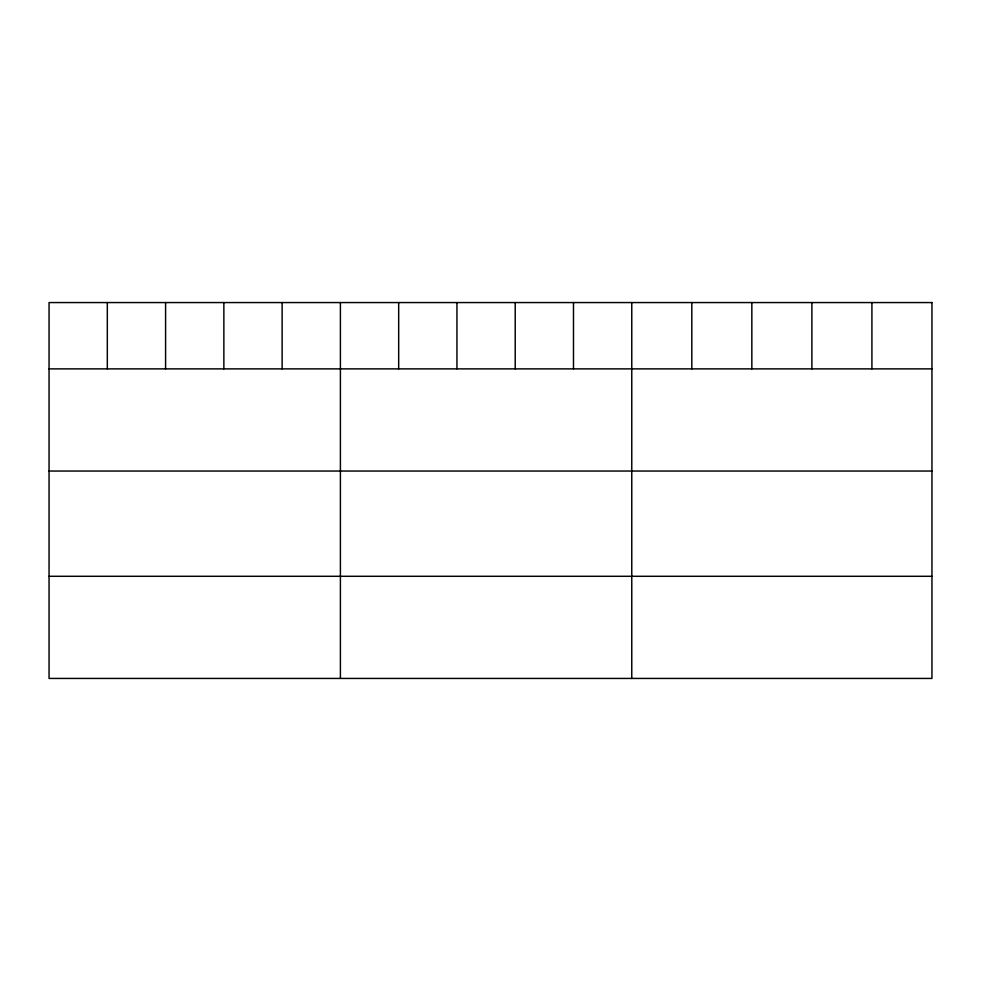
<?xml version="1.0" encoding="UTF-8"?>
<svg xmlns="http://www.w3.org/2000/svg" width="981" height="981" viewBox="0 0 981 981"><rect width="100%" height="100%" fill="white"/><g stroke="black" fill="none" stroke-linecap="round" stroke-linejoin="round"><path stroke-width="1.47" d="M49.05 368.881L931.95 368.881M49.05 471.039L931.95 471.039M49.05 576.288L931.95 576.288M871.913 302.565L871.913 368.881M811.876 302.565L811.876 368.881M751.838 302.565L751.838 368.881M691.801 302.565L691.801 368.881M631.764 302.565L631.764 678.435M573.493 302.565L573.493 368.881M515.221 302.565L515.221 368.881M456.95 302.565L456.95 368.881M398.678 302.565L398.678 368.881M340.407 302.565L340.407 678.435M282.136 302.565L282.136 368.881M223.864 302.565L223.864 368.881M165.593 302.565L165.593 368.881M107.321 302.565L107.321 368.881M931.95 302.565L49.05 302.565L49.05 678.435L931.95 678.435L931.95 302.565"/></g></svg>
